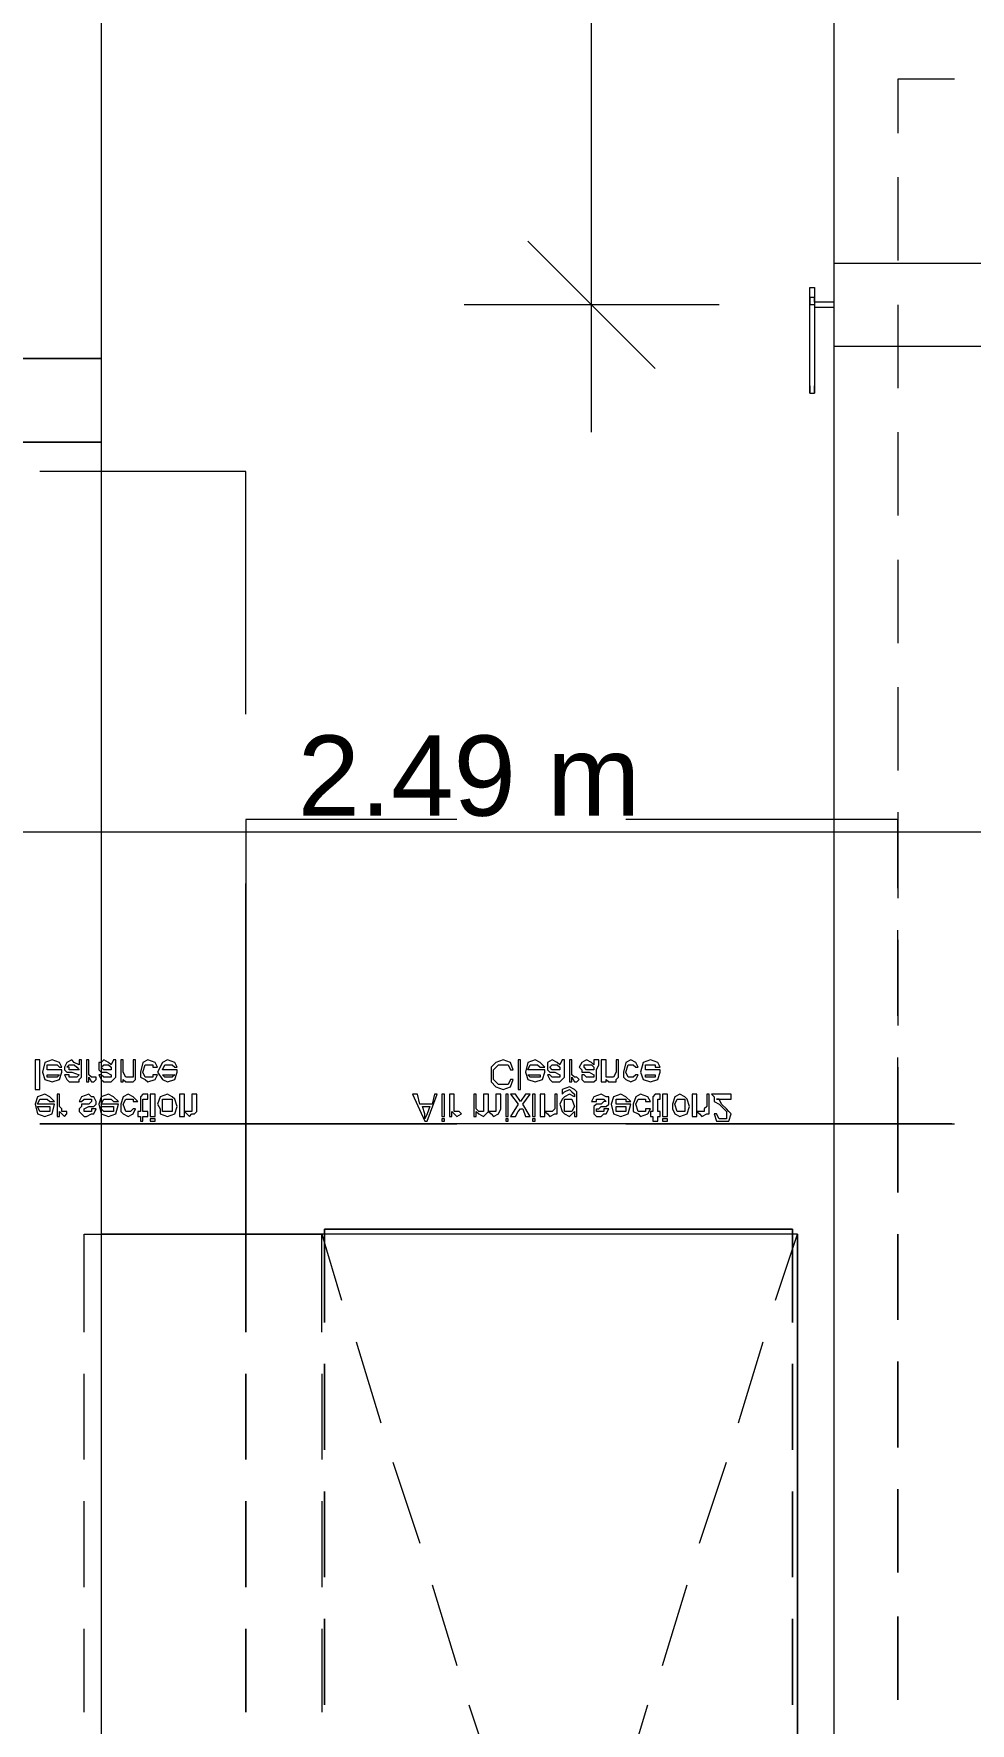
# Model space of a CAD drawing. Header units: metres. Extents: x -2 to 237, y -8 to 52.
# Drawn here: x 11.653 to 13.403, y 26.474 to 29.631 of the extents above; entities that cross this region are included whole.
import ezdxf

# ---------------------------------------------------------------- set-up
doc = ezdxf.new("R2010")
doc.units = ezdxf.units.M
doc.layers.add('HVAC - Ductos', color=5, linetype='Continuous', lineweight=0)
doc.layers.add('PDF4_Text', color=7, linetype='Continuous', lineweight=0)
doc.layers.add('PDF4_Geometry', color=7, linetype='Continuous', lineweight=0, true_color=0xaaaaaa)
doc.styles.add('PDF Helvetica', font='')
doc.styles.get('PDF Helvetica').set_extended_font_data('Helvetica')

msp = doc.modelspace()

# ---------------------------------------------------------------- linework, layer by layer
at = {"layer": 'HVAC - Ductos', "lineweight": 0}
for points in [[(12.695, 28.8861), (12.695, 33.0828)], [(13.3731, 29.5458), (13.2677, 29.5458), (13.2677, 29.4451)], [(13.2677, 29.3626), (13.2677, 29.2068)], [(12.5759, 29.2434), (12.695, 29.1244), (12.8141, 29.0052)], [(12.9333, 29.1244), (12.695, 29.1244), (12.4568, 29.1244)], [(13.2677, 29.1244), (13.2677, 28.9685)], [(13.2677, 28.8861), (13.2677, 28.7303)], [(12.049, 28.3592), (12.049, 28.8128), (11.7787, 28.8128), (11.6641, 28.8128)], [(13.2677, 28.6478), (13.2677, 28.4921)], [(13.2677, 28.4096), (13.2677, 28.2538)], [(12.443, 28.1622), (12.049, 28.1622), (12.049, 27.594), (12.443, 27.594)], [(13.2677, 28.0339), (13.2677, 28.1622), (13.1486, 28.1622), (12.7591, 28.1622)], [(13.2677, 28.1759), (13.2677, 28.0156)], [(6.6289, 28.1393), (11.2197, 28.1393), (13.7076, 28.1393), (16.3008, 28.1393)], [(11.994, 27.594), (11.7787, 27.594), (12.049, 27.594), (12.049, 28.0431)], [(13.2677, 27.7957), (13.2677, 27.956)], [(13.2677, 27.9377), (13.2677, 27.7773)], [(13.3685, 27.594), (13.2677, 27.594), (13.2677, 27.4658), (13.2677, 27.594), (13.1486, 27.594), (13.2677, 27.594), (13.2677, 27.7178)], [(13.2677, 27.6995), (13.2677, 27.594), (13.3731, 27.594)], [(12.7591, 27.594), (13.1486, 27.594), (12.049, 27.594), (12.049, 27.3879), (12.049, 27.594), (11.7787, 27.594)], [(12.9195, 27.594), (12.4018, 27.594)], [(11.7467, 27.2046), (11.7467, 27.3879), (11.7787, 27.3879)], [(13.0799, 27.3879), (13.0753, 27.3879), (13.057, 27.3879), (13.0295, 27.3879), (12.9882, 27.3879), (12.9378, 27.3879), (12.8783, 27.3879), (12.8095, 27.3879), (12.7317, 27.3879), (12.6446, 27.3879), (12.5484, 27.3879), (12.4476, 27.3879), (12.3422, 27.3879), (12.2277, 27.3879), (12.1132, 27.3879), (11.9894, 27.3879), (11.8703, 27.3879), (11.7787, 27.3879), (11.8154, 27.3879), (11.8841, 27.3879), (11.9482, 27.3879), (12.0078, 27.3879), (12.0628, 27.3879), (12.104, 27.3879), (12.1406, 27.3879), (12.1681, 27.3879), (12.1865, 27.3879), (12.1911, 27.3879)], [(13.0799, 24.5656), (13.0799, 27.3879), (13.0799, 24.5656)], [(11.7467, 26.9664), (11.7467, 27.1267)], [(11.7467, 26.7281), (11.7467, 26.8885)], [(11.7467, 26.4944), (11.7467, 26.6503)]]:
    msp.add_lwpolyline(points, dxfattribs=at)
msp.add_lwpolyline([(11.7787, 29.9491), (11.7787, 29.0236), (10.6653, 29.0236), (10.6653, 29.9491, 0.412178), (10.1064, 30.5034), (10.1064, 31.6213, -0.414989)], format="xyb", close=True, dxfattribs=at)
for points in [[(14.2665, 30.1002), (14.2665, 24.4052), (13.1486, 24.4052), (13.1486, 30.1002)], [(14.2665, 29.2022), (14.2665, 29.0464), (13.1486, 29.0464), (13.1486, 29.2022)], [(11.7787, 29.0236), (11.7787, 28.8677), (10.6653, 28.8677), (10.6653, 29.0236)], [(11.7787, 28.8677), (11.7787, 24.4923), (10.6653, 24.4923), (10.6653, 28.8677)], [(11.655, 27.7132), (11.655, 27.6582), (11.6641, 27.6582), (11.6641, 27.7132)], [(11.7008, 27.6995), (11.7054, 27.6995), (11.7008, 27.7086), (11.6871, 27.7132), (11.6733, 27.7086), (11.6687, 27.6903), (11.6733, 27.6765), (11.6871, 27.672), (11.7008, 27.6765), (11.7054, 27.6903), (11.7054, 27.6949), (11.6779, 27.6949), (11.6779, 27.704), (11.6871, 27.704), (11.6963, 27.704)], [(11.6779, 27.6857), (11.7008, 27.6857), (11.6963, 27.6811), (11.6871, 27.6811), (11.6779, 27.6811)], [(11.7375, 27.704), (11.7283, 27.7086), (11.7237, 27.7132), (11.7145, 27.7086), (11.71, 27.6995), (11.71, 27.6949), (11.7145, 27.6903), (11.7191, 27.6903), (11.7237, 27.6903), (11.7375, 27.6857), (11.7329, 27.6811), (11.7283, 27.6811), (11.7191, 27.6811), (11.7191, 27.6857), (11.71, 27.6857), (11.7145, 27.6765), (11.7191, 27.672), (11.7283, 27.672), (11.7375, 27.672), (11.7375, 27.6765), (11.7421, 27.6811), (11.7421, 27.6857), (11.7421, 27.6949), (11.7421, 27.704), (11.7421, 27.7132), (11.7375, 27.7132)], [(11.7375, 27.6949), (11.7237, 27.6949), (11.7191, 27.6949), (11.7191, 27.6995), (11.7145, 27.6995), (11.7191, 27.704), (11.7237, 27.704), (11.7283, 27.704), (11.7329, 27.6995)], [(11.7512, 27.7132), (11.7512, 27.672), (11.7558, 27.672), (11.7558, 27.6811), (11.7603, 27.672), (11.7649, 27.672), (11.7695, 27.6765), (11.7695, 27.6811), (11.7649, 27.6811), (11.7603, 27.6811), (11.7558, 27.6857), (11.7558, 27.6903), (11.7558, 27.7132)], [(11.7787, 27.6857), (11.7741, 27.6857), (11.7787, 27.6765), (11.7833, 27.672), (11.7925, 27.672), (11.797, 27.672), (11.8016, 27.6765), (11.8062, 27.6811), (11.8062, 27.6857), (11.8062, 27.6949), (11.8062, 27.704), (11.8062, 27.7132), (11.8016, 27.7132), (11.797, 27.704), (11.7925, 27.7086), (11.7833, 27.7132), (11.7787, 27.7086), (11.7741, 27.7086), (11.7741, 27.6995), (11.7741, 27.6949), (11.7787, 27.6903), (11.7833, 27.6903), (11.7879, 27.6903), (11.797, 27.6857), (11.797, 27.6811), (11.7879, 27.6811), (11.7833, 27.6811)], [(11.797, 27.6949), (11.7879, 27.6949), (11.7833, 27.6949), (11.7787, 27.6995), (11.7833, 27.704), (11.7879, 27.704), (11.7925, 27.704), (11.797, 27.6995)], [(11.8154, 27.7132), (11.8154, 27.672), (11.8199, 27.672), (11.8199, 27.6765), (11.8245, 27.672), (11.8337, 27.672), (11.8383, 27.672), (11.8428, 27.6765), (11.8428, 27.6811), (11.8428, 27.6857), (11.8428, 27.7132), (11.8383, 27.7132), (11.8383, 27.6903), (11.8383, 27.6811), (11.8337, 27.6811), (11.8291, 27.6811), (11.8245, 27.6811), (11.8199, 27.6903), (11.8199, 27.7132)], [(11.8749, 27.6995), (11.8841, 27.6995), (11.8795, 27.7086), (11.8657, 27.7132), (11.8565, 27.7086), (11.852, 27.6903), (11.852, 27.6811), (11.8611, 27.6765), (11.8657, 27.672), (11.8795, 27.6765), (11.8841, 27.6857), (11.8749, 27.6857), (11.8749, 27.6811), (11.8657, 27.6811), (11.8611, 27.6811), (11.8565, 27.6903), (11.8611, 27.704), (11.8657, 27.704), (11.8749, 27.704)], [(11.9162, 27.6995), (11.9208, 27.6995), (11.9162, 27.7086), (11.9024, 27.7132), (11.8932, 27.7086), (11.8841, 27.6903), (11.8932, 27.6765), (11.9024, 27.672), (11.9162, 27.6765), (11.9208, 27.6903), (11.9208, 27.6949), (11.8932, 27.6949), (11.8978, 27.704), (11.9024, 27.704), (11.9116, 27.704)], [(11.8932, 27.6857), (11.9162, 27.6857), (11.9116, 27.6811), (11.9024, 27.6811), (11.8978, 27.6811)], [(12.5438, 27.6949), (12.5484, 27.6949), (12.5438, 27.7086), (12.5301, 27.7132), (12.5164, 27.7086), (12.5072, 27.6995), (12.5072, 27.6857), (12.5072, 27.672), (12.5164, 27.6628), (12.5301, 27.6582), (12.5438, 27.6628), (12.5484, 27.6765), (12.5438, 27.6765), (12.5392, 27.6674), (12.5301, 27.6674), (12.5209, 27.6674), (12.5118, 27.6765), (12.5118, 27.6857), (12.5118, 27.6949), (12.5209, 27.704), (12.5301, 27.704), (12.5392, 27.704)], [(12.5576, 27.7132), (12.5576, 27.6582), (12.5622, 27.6582), (12.5622, 27.7132)], [(12.5988, 27.6995), (12.608, 27.6995), (12.5988, 27.7086), (12.5896, 27.7132), (12.5759, 27.7086), (12.5713, 27.6903), (12.5759, 27.6765), (12.5896, 27.672), (12.6034, 27.6765), (12.608, 27.6903), (12.608, 27.6949), (12.5759, 27.6949), (12.5804, 27.704), (12.5896, 27.704), (12.5942, 27.704)], [(12.5759, 27.6857), (12.5988, 27.6857), (12.5988, 27.6811), (12.5896, 27.6811), (12.5804, 27.6811)], [(12.6355, 27.704), (12.6309, 27.7086), (12.6217, 27.7132), (12.6126, 27.7086), (12.6126, 27.6995), (12.6126, 27.6949), (12.6171, 27.6903), (12.6217, 27.6903), (12.6263, 27.6903), (12.6355, 27.6857), (12.6355, 27.6811), (12.6263, 27.6811), (12.6217, 27.6811), (12.6171, 27.6857), (12.6126, 27.6857), (12.6171, 27.6765), (12.6217, 27.672), (12.6309, 27.672), (12.6355, 27.672), (12.6401, 27.6765), (12.6446, 27.6811), (12.6446, 27.6857), (12.6446, 27.6949), (12.6446, 27.704), (12.6446, 27.7132), (12.6401, 27.7132)], [(12.6355, 27.6949), (12.6263, 27.6949), (12.6217, 27.6949), (12.6171, 27.6995), (12.6217, 27.704), (12.6263, 27.704), (12.6309, 27.704), (12.6355, 27.6995)], [(12.6538, 27.7132), (12.6538, 27.672), (12.6584, 27.672), (12.6584, 27.6811), (12.663, 27.672), (12.6675, 27.672), (12.6721, 27.6765), (12.6675, 27.6811), (12.663, 27.6811), (12.6584, 27.6857), (12.6584, 27.6903), (12.6584, 27.7132)], [(12.6996, 27.704), (12.695, 27.7086), (12.6858, 27.7132), (12.6767, 27.7086), (12.6721, 27.6995), (12.6767, 27.6949), (12.6767, 27.6903), (12.6812, 27.6903), (12.6904, 27.6903), (12.6996, 27.6857), (12.6996, 27.6811), (12.6904, 27.6811), (12.6858, 27.6811), (12.6812, 27.6857), (12.6767, 27.6857), (12.6767, 27.6765), (12.6812, 27.672), (12.6904, 27.672), (12.6996, 27.672), (12.7042, 27.6765), (12.7042, 27.6811), (12.7042, 27.6857), (12.7042, 27.6949), (12.7088, 27.704), (12.7088, 27.7132), (12.6996, 27.7132)], [(12.6996, 27.6949), (12.6904, 27.6949), (12.6858, 27.6949), (12.6812, 27.6995), (12.6812, 27.704), (12.6904, 27.704), (12.695, 27.704), (12.6996, 27.6995)], [(12.7133, 27.7132), (12.7133, 27.672), (12.7225, 27.672), (12.7225, 27.6765), (12.7271, 27.672), (12.7317, 27.672), (12.7409, 27.672), (12.7409, 27.6765), (12.7455, 27.6811), (12.7455, 27.6857), (12.7455, 27.7132), (12.7409, 27.7132), (12.7409, 27.6903), (12.7363, 27.6811), (12.7317, 27.6811), (12.7225, 27.6811), (12.7225, 27.6903), (12.7225, 27.7132)], [(12.7775, 27.6995), (12.7821, 27.6995), (12.7775, 27.7086), (12.7683, 27.7132), (12.7591, 27.7086), (12.7546, 27.6903), (12.7546, 27.6811), (12.7591, 27.6765), (12.7683, 27.672), (12.7775, 27.6765), (12.7821, 27.6857), (12.7775, 27.6857), (12.7729, 27.6811), (12.7683, 27.6811), (12.7637, 27.6811), (12.7591, 27.6903), (12.7637, 27.704), (12.7683, 27.704), (12.7729, 27.704)], [(12.8141, 27.6995), (12.8233, 27.6995), (12.8187, 27.7086), (12.805, 27.7132), (12.7913, 27.7086), (12.7867, 27.6903), (12.7913, 27.6765), (12.805, 27.672), (12.8187, 27.6765), (12.8233, 27.6903), (12.8233, 27.6949), (12.7958, 27.6949), (12.7958, 27.704), (12.805, 27.704), (12.8141, 27.704)], [(12.7958, 27.6857), (12.8141, 27.6857), (12.8141, 27.6811), (12.805, 27.6811), (12.7958, 27.6811)], [(12.6401, 27.6491), (12.6446, 27.6536), (12.6538, 27.6582), (12.6584, 27.6536), (12.663, 27.6491), (12.663, 27.6445), (12.6538, 27.6491), (12.6446, 27.6445), (12.6401, 27.6399), (12.6355, 27.6307), (12.6401, 27.617), (12.6446, 27.6124), (12.6538, 27.6078), (12.663, 27.617), (12.663, 27.6078), (12.6675, 27.6078), (12.6675, 27.6445), (12.6675, 27.6536), (12.663, 27.6582), (12.6538, 27.6628), (12.6401, 27.6582)], [(11.6825, 27.6353), (11.6917, 27.6353), (11.6825, 27.6445), (11.6733, 27.6491), (11.6596, 27.6445), (11.655, 27.6307), (11.6596, 27.6124), (11.6733, 27.6078), (11.6871, 27.6124), (11.6917, 27.6307), (11.6596, 27.6307), (11.6641, 27.6399), (11.6733, 27.6399), (11.6779, 27.6399)], [(11.6596, 27.6262), (11.6825, 27.6262), (11.6825, 27.617), (11.6733, 27.617), (11.6641, 27.617)], [(11.6963, 27.6491), (11.6963, 27.6078), (11.7008, 27.6078), (11.7008, 27.617), (11.7054, 27.6124), (11.71, 27.6078), (11.7145, 27.6124), (11.7145, 27.617), (11.71, 27.617), (11.7054, 27.617), (11.7054, 27.6216), (11.7008, 27.6262), (11.7008, 27.6491)], [(11.7375, 27.6353), (11.7421, 27.6353), (11.7467, 27.6399), (11.7558, 27.6399), (11.7603, 27.6399), (11.7603, 27.6353), (11.7558, 27.6307), (11.7421, 27.6307), (11.7421, 27.6262), (11.7375, 27.6216), (11.7375, 27.617), (11.7421, 27.6124), (11.7467, 27.6078), (11.7512, 27.6078), (11.7603, 27.6124), (11.7649, 27.6124), (11.7695, 27.6216), (11.7603, 27.6216), (11.7603, 27.617), (11.7512, 27.617), (11.7467, 27.617), (11.7467, 27.6216), (11.7558, 27.6262), (11.7649, 27.6262), (11.7695, 27.6307), (11.7695, 27.6353), (11.7649, 27.6445), (11.7603, 27.6445), (11.7558, 27.6491), (11.7421, 27.6445)], [(11.8016, 27.6353), (11.8108, 27.6353), (11.8016, 27.6445), (11.7925, 27.6491), (11.7787, 27.6445), (11.7741, 27.6307), (11.7787, 27.6124), (11.7925, 27.6078), (11.8062, 27.6124), (11.8108, 27.6307), (11.7787, 27.6307), (11.7833, 27.6399), (11.7925, 27.6399), (11.797, 27.6399)], [(11.7787, 27.6216), (11.7787, 27.6262), (11.8016, 27.6262), (11.8016, 27.617), (11.7925, 27.617), (11.7833, 27.617)], [(11.8383, 27.6353), (11.8474, 27.6353), (11.8383, 27.6445), (11.8291, 27.6491), (11.8199, 27.6445), (11.8154, 27.6307), (11.8154, 27.617), (11.8199, 27.6124), (11.8291, 27.6078), (11.8383, 27.6124), (11.8428, 27.6216), (11.8383, 27.6216), (11.8337, 27.617), (11.8291, 27.617), (11.8245, 27.617), (11.8199, 27.6307), (11.8245, 27.6399), (11.8291, 27.6399), (11.8383, 27.6399)], [(11.8657, 27.6399), (11.8657, 27.6491), (11.8611, 27.6491), (11.8565, 27.6491), (11.852, 27.6445), (11.852, 27.6353), (11.852, 27.617), (11.8474, 27.617), (11.8474, 27.6078), (11.852, 27.6078), (11.852, 27.5986), (11.8565, 27.5986), (11.8565, 27.6078), (11.8657, 27.6078), (11.8657, 27.617), (11.8565, 27.617), (11.8565, 27.6353), (11.8565, 27.6399), (11.8611, 27.6399)], [(11.8703, 27.6491), (11.8703, 27.6078), (11.8795, 27.6078), (11.8795, 27.6491)], [(11.8841, 27.6307), (11.8887, 27.6216), (11.8887, 27.6124), (11.9024, 27.6078), (11.9162, 27.6124), (11.9208, 27.6262), (11.9162, 27.6399), (11.9116, 27.6445), (11.9024, 27.6491), (11.8887, 27.6445)], [(11.8932, 27.6307), (11.8932, 27.6399), (11.9024, 27.6399), (11.9116, 27.6399), (11.9116, 27.6307), (11.9116, 27.617), (11.9024, 27.617), (11.8932, 27.617)], [(11.9253, 27.6491), (11.9253, 27.6078), (11.9345, 27.6078), (11.9345, 27.617), (11.939, 27.6124), (11.9436, 27.6078), (11.9482, 27.6124), (11.9528, 27.6124), (11.9574, 27.617), (11.9574, 27.6262), (11.9574, 27.6491), (11.9482, 27.6491), (11.9482, 27.6262), (11.9482, 27.6216), (11.9482, 27.617), (11.9436, 27.617), (11.9345, 27.617), (11.9345, 27.6262), (11.9345, 27.6491)], [(12.3606, 27.6491), (12.3835, 27.5986), (12.3881, 27.5986), (12.4063, 27.6491), (12.4018, 27.6491), (12.3972, 27.6307), (12.3743, 27.6307), (12.3697, 27.6491)], [(12.3789, 27.6262), (12.3926, 27.6262), (12.3881, 27.6124), (12.3835, 27.6032), (12.3835, 27.6124)], [(12.4155, 27.6491), (12.4155, 27.6078), (12.4201, 27.6078), (12.4201, 27.6491)], [(12.4293, 27.6491), (12.4293, 27.6078), (12.4339, 27.6078), (12.4339, 27.617), (12.4384, 27.6124), (12.443, 27.6078), (12.4522, 27.6124), (12.4476, 27.617), (12.443, 27.617), (12.4384, 27.617), (12.4384, 27.6216), (12.4384, 27.6262), (12.4384, 27.6491)], [(12.4751, 27.6491), (12.4751, 27.6078), (12.4797, 27.6078), (12.4797, 27.617), (12.4843, 27.6124), (12.4934, 27.6078), (12.498, 27.6124), (12.5026, 27.617), (12.5072, 27.6124), (12.5118, 27.6078), (12.5209, 27.6124), (12.5255, 27.6216), (12.5255, 27.6491), (12.5164, 27.6491), (12.5164, 27.6262), (12.5164, 27.617), (12.5118, 27.617), (12.5026, 27.617), (12.5026, 27.6262), (12.5026, 27.6491), (12.4934, 27.6491), (12.4934, 27.6216), (12.4934, 27.617), (12.4888, 27.617), (12.4843, 27.617), (12.4797, 27.6216), (12.4797, 27.6307), (12.4797, 27.6491)], [(12.5346, 27.6491), (12.5346, 27.6078), (12.5392, 27.6078), (12.5392, 27.6491)], [(12.5438, 27.6491), (12.5576, 27.6307), (12.5438, 27.6078), (12.553, 27.6078), (12.5576, 27.617), (12.5622, 27.6216), (12.5668, 27.6216), (12.5713, 27.6078), (12.5804, 27.6078), (12.5668, 27.6307), (12.5804, 27.6491), (12.5713, 27.6491), (12.5622, 27.6353), (12.553, 27.6491)], [(12.585, 27.6491), (12.585, 27.6078), (12.5896, 27.6078), (12.5896, 27.6491)], [(12.5988, 27.6491), (12.5988, 27.6078), (12.608, 27.6078), (12.608, 27.617), (12.6126, 27.6124), (12.6171, 27.6078), (12.6263, 27.6124), (12.6309, 27.6124), (12.6309, 27.617), (12.6309, 27.6262), (12.6309, 27.6491), (12.6263, 27.6491), (12.6263, 27.6262), (12.6263, 27.6216), (12.6217, 27.617), (12.6171, 27.617), (12.608, 27.617), (12.608, 27.6262), (12.608, 27.6491)], [(12.6446, 27.6262), (12.6446, 27.6399), (12.6538, 27.6399), (12.6584, 27.6399), (12.663, 27.6262), (12.6584, 27.617), (12.6538, 27.617), (12.6446, 27.617)], [(12.695, 27.6353), (12.7042, 27.6353), (12.7042, 27.6399), (12.7133, 27.6399), (12.7179, 27.6399), (12.7225, 27.6353), (12.7179, 27.6353), (12.7133, 27.6307), (12.7042, 27.6307), (12.6996, 27.6262), (12.6996, 27.6216), (12.6996, 27.617), (12.6996, 27.6124), (12.7042, 27.6078), (12.7133, 27.6078), (12.7179, 27.6124), (12.7225, 27.6124), (12.7271, 27.6216), (12.7179, 27.6216), (12.7179, 27.617), (12.7133, 27.617), (12.7042, 27.617), (12.7042, 27.6216), (12.7088, 27.6216), (12.7133, 27.6262), (12.7225, 27.6262), (12.7271, 27.6307), (12.7271, 27.6353), (12.7271, 27.6445), (12.7225, 27.6445), (12.7133, 27.6491), (12.6996, 27.6445)], [(12.7591, 27.6353), (12.7683, 27.6353), (12.7591, 27.6445), (12.75, 27.6491), (12.7363, 27.6445), (12.7317, 27.6307), (12.7363, 27.6124), (12.75, 27.6078), (12.7637, 27.6124), (12.7683, 27.6307), (12.7409, 27.6307), (12.7409, 27.6399), (12.75, 27.6399), (12.7591, 27.6399)], [(12.7409, 27.6262), (12.7591, 27.6262), (12.7591, 27.617), (12.75, 27.617), (12.7409, 27.617)], [(12.7958, 27.6353), (12.805, 27.6353), (12.8004, 27.6445), (12.7867, 27.6491), (12.7775, 27.6445), (12.7729, 27.6307), (12.7729, 27.617), (12.7821, 27.6124), (12.7867, 27.6078), (12.8004, 27.6124), (12.805, 27.6216), (12.7958, 27.6216), (12.7958, 27.617), (12.7867, 27.617), (12.7821, 27.617), (12.7775, 27.6307), (12.7821, 27.6399), (12.7867, 27.6399), (12.7958, 27.6399)], [(12.8233, 27.6399), (12.8233, 27.6491), (12.8187, 27.6491), (12.8141, 27.6491), (12.8095, 27.6445), (12.8095, 27.6353), (12.8095, 27.617), (12.805, 27.617), (12.805, 27.6078), (12.8095, 27.6078), (12.8095, 27.5986), (12.8187, 27.5986), (12.8187, 27.6078), (12.8233, 27.6078), (12.8233, 27.617), (12.8187, 27.617), (12.8187, 27.6353), (12.8187, 27.6399)], [(12.8279, 27.6491), (12.8279, 27.6078), (12.8371, 27.6078), (12.8371, 27.6491)], [(12.8462, 27.6307), (12.8462, 27.6216), (12.8508, 27.6124), (12.8599, 27.6078), (12.8737, 27.6124), (12.8783, 27.6262), (12.8737, 27.6399), (12.8691, 27.6445), (12.8599, 27.6491), (12.8508, 27.6445)], [(12.8508, 27.6307), (12.8553, 27.6399), (12.8599, 27.6399), (12.8691, 27.6399), (12.8691, 27.6307), (12.8691, 27.617), (12.8599, 27.617), (12.8553, 27.617)], [(12.8829, 27.6491), (12.8829, 27.6078), (12.892, 27.6078), (12.892, 27.617), (12.8966, 27.6124), (12.9012, 27.6078), (12.9104, 27.6124), (12.915, 27.6124), (12.915, 27.617), (12.915, 27.6262), (12.915, 27.6491), (12.9104, 27.6491), (12.9104, 27.6262), (12.9058, 27.6216), (12.9058, 27.617), (12.9012, 27.617), (12.892, 27.617), (12.892, 27.6262), (12.892, 27.6491)], [(12.9561, 27.6399), (12.9561, 27.6491), (12.9195, 27.6491), (12.9241, 27.6445), (12.9241, 27.6353), (12.9333, 27.6307), (12.947, 27.617), (12.947, 27.6124), (12.947, 27.6032), (12.9378, 27.6032), (12.9333, 27.6032), (12.9287, 27.6124), (12.9241, 27.6124), (12.9287, 27.5986), (12.9378, 27.5986), (12.9516, 27.5986), (12.9561, 27.6124), (12.9516, 27.617), (12.947, 27.6216), (12.9378, 27.6307), (12.9333, 27.6399), (12.9287, 27.6399)], [(11.6641, 27.594), (11.7787, 27.594)], [(11.8703, 27.6032), (11.8703, 27.5986), (11.8795, 27.5986), (11.8795, 27.6032)], [(12.4155, 27.6032), (12.4155, 27.5986), (12.4201, 27.5986), (12.4201, 27.6032)], [(12.5346, 27.6032), (12.5346, 27.5986), (12.5392, 27.5986), (12.5392, 27.6032)], [(12.585, 27.6032), (12.585, 27.5986), (12.5896, 27.5986), (12.5896, 27.6032)], [(12.8279, 27.6032), (12.8279, 27.5986), (12.8371, 27.5986), (12.8371, 27.6032)], [(12.049, 27.2046), (12.049, 27.3879)], [(12.1957, 27.3971), (13.0707, 27.3971), (13.0707, 27.3879), (13.0707, 27.3971), (12.1957, 27.3971), (12.1957, 27.3879)], [(12.1957, 27.2229), (12.1957, 27.3879)], [(13.0707, 27.3879), (13.0707, 27.2229)], [(13.2677, 27.2275), (13.2677, 27.3879)], [(13.2677, 26.9893), (13.2677, 27.1497)], [(12.049, 26.9664), (12.049, 27.1267)], [(12.1957, 26.9847), (12.1957, 27.1451)], [(13.0707, 27.1451), (13.0707, 26.9847)], [(12.1957, 26.7465), (12.1957, 26.9068)], [(13.0707, 26.9068), (13.0707, 26.7465)], [(13.2677, 26.7557), (13.2677, 26.9114)], [(12.049, 26.7281), (12.049, 26.8885)], [(12.049, 26.4944), (12.049, 26.6503)], [(12.1957, 26.5082), (12.1957, 26.6686)], [(13.0707, 26.6686), (13.0707, 26.5082)], [(13.2677, 26.5174), (13.2677, 26.6732)]]:
    msp.add_lwpolyline(points, close=True, dxfattribs=at)
at = {"layer": 'PDF4_Geometry', "color": 1, "lineweight": 0}
for points in [[(13.1028, 28.9731), (13.1028, 28.9685), (13.1028, 28.9639), (13.1028, 28.9594), (13.1028, 28.9639), (13.1028, 28.9685), (13.1028, 28.9731), (13.1028, 29.1244), (13.1028, 29.1289), (13.1028, 29.1335), (13.1028, 29.1381), (13.1028, 29.1335), (13.1028, 29.1289), (13.1028, 29.1244), (13.1028, 29.1564), (13.112, 29.1564), (13.112, 29.1289), (13.112, 29.1335), (13.112, 29.1381), (13.112, 29.1335), (13.112, 29.1289), (13.112, 29.1244), (13.112, 28.9731), (13.112, 28.9685), (13.112, 28.9639), (13.112, 28.9594), (13.112, 28.9639), (13.112, 28.9685), (13.112, 28.9731)], [(13.112, 29.1381), (13.1028, 29.1381)], [(13.1486, 29.1289), (13.112, 29.1289), (13.112, 29.1244), (13.1028, 29.1244)], [(13.112, 29.1198), (13.1486, 29.1198)], [(13.1028, 28.9594), (13.112, 28.9594)]]:
    msp.add_lwpolyline(points, dxfattribs=at)
at = {"layer": 'PDF4_Geometry', "color": 8, "lineweight": 0, "true_color": 0x808080}
for points in [[(12.1911, 27.2046), (12.1911, 27.3879), (12.2277, 27.2642)], [(12.356, 27.3879), (12.1911, 27.3879)], [(12.5942, 27.3879), (12.4384, 27.3879)], [(12.8325, 27.3879), (12.6767, 27.3879)], [(13.0386, 27.2642), (13.0799, 27.3879), (12.915, 27.3879)], [(13.0799, 27.2046), (13.0799, 27.3879)], [(12.2552, 27.1863), (12.301, 27.0351)], [(12.9699, 27.0351), (13.0158, 27.1863)], [(12.1911, 27.1267), (12.1911, 26.9664)], [(13.0799, 26.9664), (13.0799, 27.1267)], [(12.3239, 26.9618), (12.3743, 26.8106)], [(12.8966, 26.8106), (12.947, 26.9618)], [(12.1911, 26.8885), (12.1911, 26.7281)], [(13.0799, 26.7281), (13.0799, 26.8885)], [(12.3972, 26.7327), (12.443, 26.5815)], [(12.8279, 26.5815), (12.8737, 26.7327)], [(12.1911, 26.6503), (12.1911, 26.4944)], [(13.0799, 26.4944), (13.0799, 26.6503)], [(12.466, 26.5082), (12.5164, 26.357)], [(12.7546, 26.357), (12.8004, 26.5082)]]:
    msp.add_lwpolyline(points, dxfattribs=at)

# ---------------------------------------------------------------- texts
at = {"layer": 'PDF4_Text', "lineweight": 0, "insert": (12.1458, 28.2435), "char_height": 0.15002, "attachment_point": 4, "style": 'PDF Helvetica'}
msp.add_mtext('2.49 m', dxfattribs=at)

doc.saveas('drawing.dxf')
